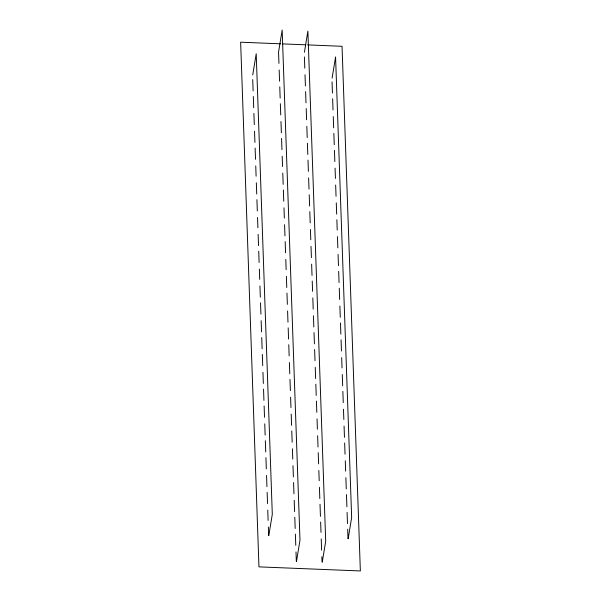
<?xml version="1.0" encoding="UTF-8"?>
<svg xmlns="http://www.w3.org/2000/svg" width="601" height="601" viewBox="0 0 601 601"><rect width="100%" height="100%" fill="white"/><g stroke="black" fill="none" stroke-linecap="round" stroke-linejoin="round"><path stroke-width="0.9" d="M252.751 74.922L256.214 53.744L272.298 514.283L268.827 535.461M304.414 52.279L307.885 31.087L325.697 541.17L322.226 562.356M332.105 78.115L335.568 56.937L351.653 517.476L348.182 538.654M296.511 561.319L299.982 540.141L282.17 30.05L278.548 52.152L278.947 63.398M280.644 43.82L240.64 42.205L258.963 566.871L360.36 570.95L342.037 46.285L307.622 44.902M282.5 43.896L305.759 44.827M332.053 81.856L332.443 93.11M332.638 98.737L333.029 109.991M333.262 116.556L333.653 127.81M333.848 133.437L334.246 144.698M334.441 150.325L334.832 161.579M335.065 168.145L335.426 178.459M335.651 185.025L336.042 196.287M336.275 202.853L336.665 214.106M336.86 219.733L337.221 230.048M337.454 236.614L337.845 247.867M338.078 254.433L338.468 265.695M338.663 271.321L339.062 282.575M339.257 288.202L339.648 299.456M339.881 306.022L340.271 317.283M340.466 322.91L340.857 334.164M341.06 339.79L341.451 351.044M341.676 357.61L342.037 367.932M342.269 374.498L342.66 385.752M342.855 391.379L343.254 402.632M343.479 409.198L343.84 419.521M344.072 426.086L344.463 437.34M344.658 442.967L345.049 454.221M345.282 460.787L345.643 471.109M345.868 477.667L346.266 488.929M346.461 494.555L346.89 506.748M347.085 512.375L347.476 523.629M347.671 529.256L348.002 538.639M304.399 56.937L304.79 68.183M305.023 74.749L305.413 86.003M305.608 91.63L305.999 102.884M306.202 108.503L306.593 119.757M306.818 126.323L307.216 137.576M307.411 143.203L307.802 154.449M307.997 160.076L308.396 171.33M308.621 177.896L309.012 189.142M309.214 194.769L309.605 206.023M309.8 211.65L310.191 222.903M310.424 229.462L310.785 239.776M311.01 246.342L311.408 257.596M311.634 264.162L312.024 275.408M312.227 281.035L312.58 291.35M312.813 297.916L313.204 309.169M313.437 315.728L313.827 326.982M314.022 332.608L314.421 343.862M314.616 349.489L315.007 360.735M315.24 367.301L315.63 378.555M315.825 384.182L316.216 395.428M316.411 401.055L316.81 412.309M317.035 418.874L317.396 429.189M317.628 435.748L318.019 447.001M318.214 452.628L318.605 463.882M318.838 470.448L319.199 480.755M319.424 487.321L319.822 498.575M320.017 504.201L320.438 516.387M320.641 522.014L321.002 532.328M321.227 538.894L321.618 550.148M321.851 556.706L322.016 561.394M279.172 69.964L279.563 81.218M279.765 86.844L280.156 98.098M280.351 103.718L280.742 114.971M280.975 121.537L281.366 132.791M281.561 138.418L281.959 149.664M282.185 156.23L282.545 166.545M282.77 173.111L283.169 184.357M283.364 189.984L283.755 201.237M283.988 207.803L284.348 218.118M284.574 224.676L284.964 235.93M285.167 241.557L285.558 252.811M285.783 259.377L286.144 269.691M286.376 276.25L286.767 287.503M286.962 293.13L287.361 304.384M287.586 310.942L287.977 322.196M288.18 327.823L288.57 339.077M288.765 344.704L289.156 355.95M289.389 362.516L289.78 373.769M289.975 379.396L290.373 390.642M290.599 397.208L290.959 407.523M291.192 414.089L291.583 425.343M291.778 430.962L292.169 442.216M292.402 448.782L292.762 459.096M292.988 465.662L293.386 476.909M293.581 482.535L293.972 493.789M294.205 500.355L294.595 511.601M294.79 517.228L295.181 528.482M295.376 534.109L295.775 545.362M296 551.921L296.331 561.304M252.728 79.595L253.119 90.856M253.314 96.483L253.712 107.737M253.907 113.364L254.298 124.617M254.531 131.183L254.922 142.445M255.117 148.071L255.515 159.325M255.741 165.891L256.101 176.206M256.327 182.772L256.725 194.033M256.92 199.66L257.311 210.913M257.544 217.479L257.904 227.794M258.13 234.36L258.528 245.614M258.723 251.248L259.114 262.502M259.347 269.068L259.707 279.382M259.933 285.948L260.323 297.202M260.526 302.829L260.917 314.09M261.142 320.656L261.54 331.91M261.736 337.537L262.126 348.79M262.321 354.417L262.72 365.678M262.945 372.244L263.336 383.498M263.538 389.125L263.929 400.379M264.124 406.006L264.515 417.267M264.748 423.833L265.139 435.086M265.334 440.713L265.732 451.967M265.927 457.594L266.318 468.848M266.551 475.414L266.942 486.675M267.137 492.302L267.535 503.555M267.761 510.121L268.121 520.436M268.354 527.002L268.647 535.446"/></g></svg>
